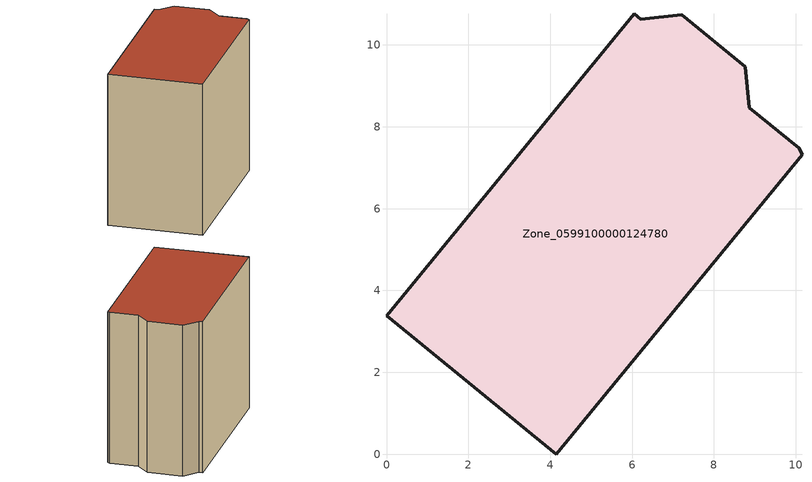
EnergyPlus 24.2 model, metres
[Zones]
Zone_0599100000124780
 floor ground (C_G): 8.86,8.47 10.08,7.47 10.15,7.32 4.15,0 0,3.38 6.05,10.76 6.21,10.63 7.21,10.73 8.76,9.46 z0
 wall outside (C_F): 4.15,0 10.15,7.32 10.08,7.47 8.86,8.47 8.76,9.46 7.21,10.73 6.21,10.63 6.05,10.76 0,3.38 4.15,0 z0:8.85
 roof outside (C_R): 7.21,10.73 6.21,10.63 6.05,10.76 0,3.38 4.15,0 10.15,7.32 10.08,7.47 8.86,8.47 8.76,9.46 z8.85
[BUILDING]
Pand.0599100000124780: North Axis=0; Terrain=City; Loads Convergence Tolerance Value=0.04; Temperature Convergence Tolerance Value=0.4; Solar Distribution=FullExterior; Maximum Number of Warmup Days=25; Minimum Number of Warmup Days=1
[Site:Location]
Rotterdam.The.Hague.AP_ZH_NLD Design_Conditions: Latitude=51.96; Longitude=4.45; Time Zone=1; Elevation=-4.5
[SITE:GROUNDTEMPERATURE:BUILDINGSURFACE]
18, 18, 18, 18, 18, 18, 18, 18, 18, 18, 18, 18
[MATERIAL] Thermal Absorptance=0.9; Solar Absorptance=0.7; Visible Absorptance=0.7
Name | Roughness | Thickness | Conductivity | Density | Specific Heat
G.TI.1946 | MediumSmooth | 0.15 | 1 | 540 | 1210
F.TI.1946 | Rough | 0.3 | 0.857143 | 1920 | 840
R.TI.1946 | MediumRough | 0.2 | 0.1 | 1500 | 1000
[CONSTRUCTION]
C_G: G.TI.1946
C_F: F.TI.1946
C_R: R.TI.1946
[ZONE]
Zone_0599100000124780: Type=1; Multiplier=1; Ceiling Height=Autocalculate; Volume=Autocalculate; Floor Area=autocalculate; Part of Total Floor Area=Yes
[ZONEINFILTRATION:DESIGNFLOWRATE]
Infil_Zone_0599100000124780: Zone or ZoneList or Space or SpaceList=Zone_0599100000124780; Schedule=AlwaysOn; Design Flow Rate Calculation Method=Flow/Area; Flow Rate per Floor Area=0.003; Constant Term Coefficient=1; Temperature Term Coefficient=0; Velocity Term Coefficient=0; Velocity Squared Term Coefficient=0
[HVACTEMPLATE:ZONE:IDEALLOADSAIRSYSTEM]
Zone_0599100000124780: Maximum Heating Supply Air Temperature=50; Minimum Cooling Supply Air Temperature=13; Maximum Heating Supply Air Humidity Ratio=0.0156; Minimum Cooling Supply Air Humidity Ratio=0.0077; Heating Limit=NoLimit; Cooling Limit=NoLimit; Dehumidification Control Type=ConstantSensibleHeatRatio; Cooling Sensible Heat Ratio=0.7; Dehumidification Setpoint=60; Humidification Control Type=None; Humidification Setpoint=30; Outdoor Air Method=None; Outdoor Air Flow Rate per Person=0.00944; Outdoor Air Flow Rate per Zone Floor Area=0; Outdoor Air Flow Rate per Zone=0; Demand Controlled Ventilation Type=None; Outdoor Air Economizer Type=NoEconomizer; Heat Recovery Type=None; Sensible Heat Recovery Effectiveness=0.7; Latent Heat Recovery Effectiveness=0.65
[ZONECONTROL:THERMOSTAT]
ThermostatControl_Zone_0599100000124780: Zone or ZoneList=Zone_0599100000124780; Control Type Schedule=DualSetpointControlType; Control 1=Thermostat_Zone_0599100000124780; Temperature Difference Between Cutout And Setpoint=0
[THERMOSTATSETPOINT:DUALSETPOINT]
Thermostat_Zone_0599100000124780: Heating Setpoint Temperature Schedule=HeatingSetpoint_Zone_0599100000124780; Cooling Setpoint Temperature Schedule=CoolingSetpoint_Zone_0599100000124780
[SCHEDULE:COMPACT]
HeatingSetpoint_Zone_0599100000124780: Through: 12/31, For: AllDays, Until: 24:00, 21
CoolingSetpoint_Zone_0599100000124780: Through: 12/31, For: AllDays, Until: 24:00, 24
DualSetpointControlType: Through: 12/31, For: AllDays, Until: 24:00, 4
AlwaysOn: Through: 12/31, For: AllDays, Until: 24:00, 1
